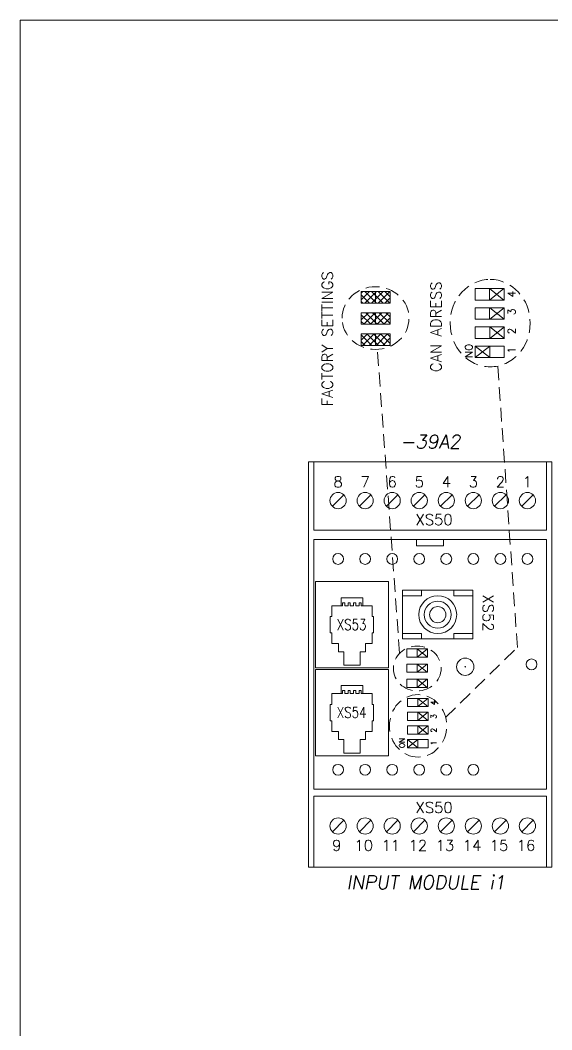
# Model space of a CAD drawing. Extents: x -2993 to 3661, y -4147 to -1441.
# Drawn here: x -229.6 to -131.3, y -3401.2 to -3214.4 of the extents above; entities that cross this region are included whole.
import ezdxf
from ezdxf.enums import TextEntityAlignment as Align

# ---------------------------------------------------------------- set-up
doc = ezdxf.new("R2010")
doc.units = 0
doc.header["$LTSCALE"] = 0.1
doc.header["$MEASUREMENT"] = 0
doc.linetypes.add('DASHED', pattern=[19.05, 12.7, -6.35])
doc.layers.get('0').update_dxf_attribs({"linetype": 'CONTINUOUS'})
doc.layers.add('DIM', color=5, linetype='CONTINUOUS')
doc.styles.get("Standard").update_dxf_attribs({"font": 'simplex.shx'})

msp = doc.modelspace()

# ---------------------------------------------------------------- linework, layer by layer
at = {"linetype": 'Continuous', "lineweight": 13}
for p, q in [((-166.51, -3264.58), (-161.18, -3264.58)), ((-166.51, -3266.72), (-166.51, -3264.58)), ((-163.88, -3266.72), (-163.88, -3264.58)), ((-161.18, -3264.58), (-161.18, -3266.72)), ((-145.44, -3264.01), (-140.11, -3264.01)), ((-145.44, -3266.15), (-145.44, -3264.01)), ((-142.81, -3266.15), (-142.81, -3264.01)), ((-140.11, -3264.01), (-140.11, -3266.15)), ((-161.18, -3266.72), (-166.51, -3266.72)), ((-140.11, -3266.15), (-145.44, -3266.15)), ((-166.51, -3268.49), (-161.18, -3268.49)), ((-166.51, -3270.63), (-166.51, -3268.49)), ((-163.88, -3270.63), (-163.88, -3268.49)), ((-161.18, -3268.49), (-161.18, -3270.63)), ((-145.44, -3267.57), (-140.11, -3267.57)), ((-145.44, -3269.7), (-145.44, -3267.57)), ((-142.81, -3269.7), (-142.81, -3267.57)), ((-140.11, -3267.57), (-140.11, -3269.7)), ((-161.18, -3270.63), (-166.51, -3270.63)), ((-140.11, -3269.7), (-145.44, -3269.7)), ((-166.51, -3272.41), (-161.18, -3272.41)), ((-166.51, -3274.54), (-166.51, -3272.41)), ((-163.88, -3274.54), (-163.88, -3272.41)), ((-161.18, -3272.41), (-161.18, -3274.54)), ((-140.11, -3271.12), (-145.44, -3271.12)), ((-145.44, -3271.12), (-145.44, -3273.26)), ((-142.74, -3273.26), (-142.74, -3271.12)), ((-140.11, -3273.26), (-140.11, -3271.12)), ((-161.18, -3274.54), (-166.51, -3274.54)), ((-145.44, -3273.26), (-140.11, -3273.26)), ((-140.11, -3274.68), (-145.44, -3274.68)), ((-145.44, -3274.68), (-145.44, -3276.81)), ((-142.74, -3276.81), (-142.74, -3274.68)), ((-140.11, -3276.81), (-140.11, -3274.68)), ((-145.44, -3276.81), (-140.11, -3276.81)), ((-169.97, -3322.15), (-169.56, -3322.15)), ((-169.97, -3322.73), (-169.97, -3322.15)), ((-169.56, -3322.15), (-169.56, -3322.73)), ((-169.56, -3322.73), (-168.95, -3322.73)), ((-168.95, -3322.15), (-168.55, -3322.15)), ((-168.95, -3322.73), (-168.95, -3322.15)), ((-168.55, -3322.15), (-168.55, -3322.73)), ((-168.55, -3322.73), (-167.94, -3322.73)), ((-167.94, -3322.73), (-167.94, -3322.15)), ((-167.94, -3322.15), (-167.53, -3322.15)), ((-167.53, -3322.15), (-167.53, -3322.73)), ((-167.53, -3322.73), (-166.92, -3322.73)), ((-166.92, -3322.15), (-166.51, -3322.15)), ((-166.92, -3322.73), (-166.92, -3322.15)), ((-166.51, -3322.15), (-166.51, -3322.73)), ((-158.1, -3332.23), (-158.1, -3330.71)), ((-158.1, -3330.71), (-154.29, -3330.71)), ((-154.29, -3332.23), (-158.1, -3332.23)), ((-156.17, -3330.71), (-156.17, -3332.23)), ((-154.29, -3330.71), (-154.29, -3332.23)), ((-158.1, -3335.03), (-158.1, -3333.5)), ((-158.1, -3333.5), (-154.29, -3333.5)), ((-156.17, -3333.5), (-156.17, -3335.03)), ((-154.29, -3333.5), (-154.29, -3335.03)), ((-154.29, -3335.03), (-158.1, -3335.03)), ((-158.1, -3337.82), (-158.1, -3336.3)), ((-158.1, -3336.3), (-154.29, -3336.3)), ((-154.29, -3337.82), (-158.1, -3337.82)), ((-156.17, -3336.3), (-156.17, -3337.82)), ((-154.29, -3336.3), (-154.29, -3337.82)), ((-169.97, -3338.98), (-169.97, -3338.4)), ((-169.97, -3338.4), (-169.56, -3338.4)), ((-169.56, -3338.4), (-169.56, -3338.98)), ((-169.56, -3338.98), (-168.95, -3338.98)), ((-168.95, -3338.4), (-168.55, -3338.4)), ((-168.95, -3338.98), (-168.95, -3338.4)), ((-168.55, -3338.4), (-168.55, -3338.98)), ((-168.55, -3338.98), (-167.94, -3338.98)), ((-167.94, -3338.98), (-167.94, -3338.4)), ((-167.94, -3338.4), (-167.53, -3338.4)), ((-167.53, -3338.4), (-167.53, -3338.98)), ((-167.53, -3338.98), (-166.92, -3338.98)), ((-166.92, -3338.98), (-166.92, -3338.4)), ((-166.92, -3338.4), (-166.51, -3338.4)), ((-166.51, -3338.4), (-166.51, -3338.98)), ((-157.97, -3339.85), (-157.97, -3341.38)), ((-154.16, -3339.85), (-157.97, -3339.85)), ((-156.07, -3339.85), (-156.07, -3341.38)), ((-154.16, -3341.38), (-154.16, -3339.85)), ((-157.97, -3341.38), (-154.16, -3341.38)), ((-154.16, -3342.39), (-157.97, -3342.39)), ((-157.97, -3342.39), (-157.97, -3343.92)), ((-156.07, -3342.39), (-156.07, -3343.92)), ((-154.16, -3343.92), (-154.16, -3342.39)), ((-157.97, -3343.92), (-154.16, -3343.92)), ((-157.97, -3346.46), (-157.97, -3344.93)), ((-157.97, -3344.93), (-154.16, -3344.93)), ((-156.07, -3344.93), (-156.07, -3346.46)), ((-154.16, -3344.93), (-154.16, -3346.46)), ((-154.16, -3346.46), (-157.97, -3346.46)), ((-157.97, -3347.47), (-154.16, -3347.47)), ((-157.97, -3349), (-157.97, -3347.47)), ((-154.16, -3349), (-157.97, -3349)), ((-156.07, -3347.47), (-156.07, -3349)), ((-154.16, -3347.47), (-154.16, -3349))]:
    msp.add_line(p, q, dxfattribs=at)
at = {"lineweight": 13}
for p, q in [((-166.51, -3264.89), (-166.21, -3264.58)), ((-166.51, -3266.13), (-164.97, -3264.58)), ((-164.97, -3266.72), (-166.51, -3265.17)), ((-165.87, -3266.72), (-163.88, -3264.73)), ((-163.88, -3266.57), (-165.86, -3264.58)), ((-163.88, -3265.33), (-164.63, -3264.58)), ((-163.88, -3264.73), (-163.73, -3264.58)), ((-163.88, -3265.97), (-162.5, -3264.58)), ((-163.39, -3266.72), (-161.26, -3264.58)), ((-161.26, -3266.72), (-163.39, -3264.58)), ((-161.18, -3265.56), (-162.15, -3264.58)), ((-166.21, -3266.72), (-166.51, -3266.41)), ((-164.63, -3266.72), (-163.88, -3265.97)), ((-162.49, -3266.72), (-163.88, -3265.33)), ((-163.73, -3266.72), (-163.88, -3266.57)), ((-162.15, -3266.72), (-161.18, -3265.74)), ((-166.51, -3268.6), (-166.41, -3268.49)), ((-166.51, -3269.84), (-165.17, -3268.49)), ((-164.77, -3270.63), (-166.51, -3268.88)), ((-166.07, -3270.63), (-163.93, -3268.49)), ((-163.88, -3270.28), (-165.67, -3268.49)), ((-163.88, -3269.04), (-164.43, -3268.49)), ((-163.88, -3269.68), (-162.7, -3268.49)), ((-163.59, -3270.63), (-161.46, -3268.49)), ((-161.18, -3270.51), (-163.19, -3268.49)), ((-161.18, -3269.27), (-161.95, -3268.49)), ((-166.01, -3270.63), (-166.51, -3270.12)), ((-164.83, -3270.63), (-163.88, -3269.68)), ((-162.29, -3270.63), (-163.88, -3269.04)), ((-163.53, -3270.63), (-163.88, -3270.28)), ((-162.35, -3270.63), (-161.18, -3269.45)), ((-166.51, -3273.55), (-165.37, -3272.41)), ((-164.57, -3274.54), (-166.51, -3272.6)), ((-166.27, -3274.54), (-164.13, -3272.41)), ((-163.88, -3273.99), (-165.47, -3272.41)), ((-163.88, -3272.76), (-164.23, -3272.41)), ((-163.88, -3273.39), (-162.89, -3272.41)), ((-163.79, -3274.54), (-161.66, -3272.41)), ((-161.18, -3274.22), (-162.99, -3272.41)), ((-161.18, -3272.98), (-161.75, -3272.41)), ((-165.81, -3274.54), (-166.51, -3273.83)), ((-165.03, -3274.54), (-163.88, -3273.39)), ((-162.1, -3274.54), (-163.88, -3272.76)), ((-163.33, -3274.54), (-163.88, -3273.99)), ((-162.55, -3274.54), (-161.18, -3273.17)), ((-161.32, -3274.54), (-161.18, -3274.4)), ((-131.3, -3296.06), (-176.3, -3296.06)), ((-131.3, -3296.06), (-176.3, -3296.06)), ((-176.3, -3296.06), (-176.3, -3371.06)), ((-176.3, -3296.06), (-176.3, -3371.06)), ((-176.3, -3296.06), (-176.3, -3371.06)), ((-176.3, -3296.06), (-176.3, -3371.06)), ((-176.3, -3296.06), (-176.3, -3371.06)), ((-176.3, -3296.06), (-176.3, -3371.06)), ((-176.3, -3296.06), (-176.3, -3371.06)), ((-175.3, -3308.76), (-175.3, -3296.06)), ((-132.3, -3308.76), (-132.3, -3296.06)), ((-131.3, -3296.06), (-131.3, -3371.06)), ((-169.74, -3302.2), (-171.86, -3304.32)), ((-164.74, -3302.2), (-166.86, -3304.32)), ((-159.74, -3302.2), (-161.86, -3304.32)), ((-154.74, -3302.2), (-156.86, -3304.32)), ((-149.74, -3302.2), (-151.86, -3304.32)), ((-144.74, -3302.2), (-146.86, -3304.32)), ((-139.74, -3302.2), (-141.86, -3304.32)), ((-134.74, -3302.2), (-136.86, -3304.32)), ((-176.3, -3308.31), (-176.3, -3358.81)), ((-132.3, -3308.76), (-175.3, -3308.76)), ((-176.3, -3311.66), (-176.3, -3355.46)), ((-132.3, -3310.46), (-175.3, -3310.46)), ((-175.3, -3356.66), (-175.3, -3310.46)), ((-156.3, -3310.46), (-156.3, -3311.66)), ((-151.3, -3311.66), (-156.3, -3311.66)), ((-151.3, -3310.46), (-151.3, -3311.66)), ((-132.3, -3356.66), (-132.3, -3310.46)), ((-174.99, -3318.23), (-161.49, -3318.23)), ((-174.99, -3318.23), (-174.99, -3334.23)), ((-161.49, -3318.23), (-161.49, -3334.23)), ((-170.24, -3321.23), (-166.24, -3321.23)), ((-170.24, -3321.23), (-170.24, -3322.73)), ((-166.24, -3321.23), (-166.24, -3322.73)), ((-145.88, -3319.86), (-158.88, -3319.86)), ((-158.88, -3319.86), (-158.88, -3328.86)), ((-155.38, -3320.86), (-158.88, -3320.86)), ((-155.38, -3320.86), (-155.38, -3319.86)), ((-149.38, -3320.86), (-149.38, -3319.86)), ((-145.88, -3320.86), (-149.38, -3320.86)), ((-145.88, -3319.86), (-145.88, -3328.86)), ((-171.99, -3322.73), (-170.24, -3322.73)), ((-171.99, -3322.73), (-171.99, -3324.73)), ((-169.97, -3322.73), (-170.24, -3322.73)), ((-166.51, -3322.73), (-166.24, -3322.73)), ((-166.24, -3322.73), (-164.49, -3322.73)), ((-164.49, -3322.73), (-164.49, -3324.73)), ((-172.24, -3324.73), (-171.99, -3324.73)), ((-172.24, -3324.73), (-172.24, -3327.73)), ((-164.49, -3324.73), (-164.24, -3324.73)), ((-164.24, -3324.73), (-164.24, -3327.73)), ((-172.24, -3327.73), (-171.99, -3327.73)), ((-171.99, -3327.73), (-171.99, -3329.73)), ((-164.49, -3327.73), (-164.24, -3327.73)), ((-164.49, -3327.73), (-164.49, -3329.73)), ((-155.38, -3327.86), (-158.88, -3327.86)), ((-155.38, -3328.86), (-155.38, -3327.86)), ((-145.88, -3327.86), (-149.38, -3327.86)), ((-149.38, -3328.86), (-149.38, -3327.86)), ((-171.99, -3329.73), (-170.74, -3329.73)), ((-170.74, -3329.73), (-170.74, -3331.23)), ((-165.74, -3329.73), (-165.74, -3331.23)), ((-165.74, -3329.73), (-164.49, -3329.73)), ((-145.88, -3328.86), (-158.88, -3328.86)), ((-170.74, -3331.23), (-169.74, -3331.23)), ((-169.74, -3331.23), (-169.74, -3333.73)), ((-166.74, -3331.23), (-166.74, -3333.73)), ((-166.74, -3331.23), (-165.74, -3331.23)), ((-174.99, -3334.23), (-161.49, -3334.23)), ((-169.74, -3333.73), (-166.74, -3333.73)), ((-174.99, -3334.48), (-174.99, -3350.48)), ((-174.99, -3334.48), (-161.49, -3334.48)), ((-161.49, -3334.48), (-161.49, -3350.48)), ((-170.24, -3337.48), (-166.24, -3337.48)), ((-170.24, -3337.48), (-170.24, -3338.98)), ((-166.24, -3337.48), (-166.24, -3338.98)), ((-171.99, -3338.98), (-171.99, -3340.98)), ((-171.99, -3338.98), (-170.24, -3338.98)), ((-169.97, -3338.98), (-170.24, -3338.98)), ((-166.51, -3338.98), (-166.24, -3338.98)), ((-166.24, -3338.98), (-164.49, -3338.98)), ((-164.49, -3338.98), (-164.49, -3340.98)), ((-172.24, -3340.98), (-172.24, -3343.98)), ((-172.24, -3340.98), (-171.99, -3340.98)), ((-164.49, -3340.98), (-164.24, -3340.98)), ((-164.24, -3340.98), (-164.24, -3343.98)), ((-172.24, -3343.98), (-171.99, -3343.98)), ((-171.99, -3343.98), (-171.99, -3345.98)), ((-164.49, -3343.98), (-164.49, -3345.98)), ((-164.49, -3343.98), (-164.24, -3343.98)), ((-171.99, -3345.98), (-170.74, -3345.98)), ((-170.74, -3345.98), (-170.74, -3347.48)), ((-165.74, -3345.98), (-165.74, -3347.48)), ((-165.74, -3345.98), (-164.49, -3345.98)), ((-170.74, -3347.48), (-169.74, -3347.48)), ((-169.74, -3347.48), (-169.74, -3349.98)), ((-166.74, -3347.48), (-166.74, -3349.98)), ((-166.74, -3347.48), (-165.74, -3347.48)), ((-174.99, -3350.48), (-161.49, -3350.48)), ((-169.74, -3349.98), (-166.74, -3349.98)), ((-132.3, -3356.66), (-175.3, -3356.66)), ((-132.3, -3357.96), (-175.3, -3357.96)), ((-175.3, -3357.96), (-175.3, -3371.06)), ((-132.3, -3357.96), (-132.3, -3371.06)), ((-169.74, -3362.4), (-171.86, -3364.52)), ((-164.74, -3362.4), (-166.86, -3364.52)), ((-159.74, -3362.4), (-161.86, -3364.52)), ((-154.74, -3362.4), (-156.86, -3364.52)), ((-149.74, -3362.4), (-151.86, -3364.52)), ((-144.74, -3362.4), (-146.86, -3364.52)), ((-139.74, -3362.4), (-141.86, -3364.52)), ((-134.74, -3362.4), (-136.86, -3364.52)), ((-131.3, -3371.06), (-176.3, -3371.06)), ((-131.3, -3371.06), (-132.3, -3371.06))]:
    msp.add_line(p, q, dxfattribs=at)
at = {"color": 7, "lineweight": 13}
for p, q in [((-140.14, -3264.01), (-142.81, -3266.15)), ((-142.81, -3264.01), (-140.14, -3266.15)), ((-140.11, -3267.57), (-142.77, -3269.7)), ((-142.77, -3267.57), (-140.11, -3269.7)), ((-140.07, -3271.12), (-142.74, -3273.26)), ((-142.74, -3271.12), (-140.07, -3273.26)), ((-142.77, -3274.68), (-145.44, -3276.81)), ((-145.44, -3276.81), (-145.44, -3274.68)), ((-145.44, -3274.68), (-142.77, -3276.81)), ((-156.17, -3330.71), (-154.29, -3332.23)), ((-154.29, -3330.71), (-156.17, -3332.23)), ((-154.29, -3332.23), (-154.29, -3330.71)), ((-156.19, -3333.5), (-154.31, -3335.03)), ((-154.31, -3333.5), (-156.19, -3335.03)), ((-156.19, -3336.3), (-154.31, -3337.82)), ((-154.31, -3336.3), (-156.19, -3337.82)), ((-156.07, -3339.85), (-154.19, -3341.38)), ((-154.19, -3339.85), (-156.07, -3341.38)), ((-156.07, -3342.39), (-154.19, -3343.92)), ((-154.19, -3342.39), (-156.07, -3343.92)), ((-156.07, -3344.93), (-154.19, -3346.46)), ((-154.19, -3344.93), (-156.07, -3346.46)), ((-157.97, -3347.47), (-156.09, -3349)), ((-156.09, -3347.47), (-157.97, -3349))]:
    msp.add_line(p, q, dxfattribs=at)
at = {"linetype": 'DASHED', "lineweight": 13, "ltscale": 2}
for p, q in [((-159.44, -3331.52), (-163.54, -3275.3)), ((-137.65, -3330.41), (-141.28, -3278.37)), ((-150.94, -3343.37), (-137.65, -3330.41))]:
    msp.add_line(p, q, dxfattribs=at)
at = {"lineweight": 13}
for centre, radius in [((-170.8, -3303.26), 1.5), ((-165.8, -3303.26), 1.5), ((-160.8, -3303.26), 1.5), ((-155.8, -3303.26), 1.5), ((-150.8, -3303.26), 1.5), ((-145.8, -3303.26), 1.5), ((-140.8, -3303.26), 1.5), ((-135.8, -3303.26), 1.5), ((-170.8, -3314.06), 1), ((-165.8, -3314.06), 1), ((-160.8, -3314.06), 1), ((-155.8, -3314.06), 1), ((-150.8, -3314.06), 1), ((-145.8, -3314.06), 1), ((-140.8, -3314.06), 1), ((-135.8, -3314.06), 1), ((-152.38, -3324.36), 2.5), ((-147.3, -3334.01), 1.6), ((-135.04, -3333.56), 1), ((-170.8, -3353.06), 1), ((-165.8, -3353.06), 1), ((-160.8, -3353.06), 1), ((-155.8, -3353.06), 1), ((-150.8, -3353.06), 1), ((-145.8, -3353.06), 1), ((-170.8, -3363.46), 1.5), ((-165.8, -3363.46), 1.5), ((-160.8, -3363.46), 1.5), ((-155.8, -3363.46), 1.5), ((-150.8, -3363.46), 1.5), ((-145.8, -3363.46), 1.5), ((-140.8, -3363.46), 1.5), ((-135.8, -3363.46), 1.5)]:
    msp.add_circle(centre, radius, dxfattribs=at)
at = {"linetype": 'Continuous', "lineweight": 13}
for radius in [3.5, 1.5]:
    msp.add_circle((-152.38, -3324.36), radius, dxfattribs=at)
at = {"lineweight": 13}
for start, end in [(0, 180), (180, 0)]:
    msp.add_arc((-147.3, -3334.01), 0.05, start, end, dxfattribs=at)
at = {"linetype": 'DASHED', "lineweight": 13, "ltscale": 2}
for centre, major_axis, ratio in [((-142.69, -3270.43), (0, 8.09), 0.914373), ((-163.88, -3269.49), (-6.19, 0.01), 0.938062), ((-156.17, -3334.31), (4.42, -0.01), 0.938062), ((-156.02, -3344.94), (0, -5.78), 0.914373)]:
    msp.add_ellipse(centre, major_axis=major_axis, ratio=ratio, dxfattribs=at)
at = {"layer": 'DIM', "lineweight": 13}
msp.add_lwpolyline([(359.87, -3606.19), (-229.57, -3606.19), (-229.57, -3214.38), (359.87, -3214.38)], close=True, dxfattribs=at)

# ---------------------------------------------------------------- texts
at = {"lineweight": 13, "text_generation_flag": 6}
for s, p in [('FACTORY SETTINGS', (-171.78, -3285.84)), ('CAN ADRESS', (-151.69, -3279.5))]:
    msp.add_text(s, height=2, rotation=270, dxfattribs=at).set_placement(p)
at = {"linetype": 'Continuous', "lineweight": 13, "text_generation_flag": 6}
for s, p in [('4', (-138.03, -3265.65)), ('3', (-138.03, -3268.93)), ('2', (-138.03, -3272.49)), ('1', (-138.03, -3276.05))]:
    msp.add_text(s, height=1.4, rotation=270, dxfattribs=at).set_placement(p)
at = {"linetype": 'Continuous', "lineweight": 13}
for s, height, rotation, p in [('ON', 1.4, 270, (-147.34, -3274.24)), ('4', 1, 90, (-152.63, -3341.1)), ('3', 1, 90, (-152.63, -3343.64)), ('2', 1, 90, (-152.63, -3346.18)), ('ON', 1, 90, (-158.49, -3349.04)), ('1', 1, 90, (-152.63, -3348.53))]:
    msp.add_text(s, height=height, rotation=rotation, dxfattribs=at).set_placement(p)
at = {"lineweight": 13, "oblique": 10, "text_generation_flag": 6}
for s, p in [('-39A2', (-153.74, -3293.6)), ('INPUT MODULE i1', (-154.55, -3375.14))]:
    msp.add_text(s, height=2.5, rotation=180, dxfattribs=at).set_placement(p, align=Align.CENTER)
at = {"lineweight": 13, "text_generation_flag": 6}
for s, p in [('8', (-170.8, -3300.79)), ('7', (-165.8, -3300.79)), ('6', (-160.8, -3300.79)), ('5', (-155.8, -3300.79)), ('4', (-150.8, -3300.79)), ('3', (-145.8, -3300.79)), ('2', (-140.8, -3300.79)), ('1', (-135.8, -3300.79)), ('XS50', (-153.05, -3307.79)), ('XS50', (-153.05, -3361.04)), ('9', (-171.05, -3368.06)), ('10', (-166.05, -3368.06)), ('11', (-161.05, -3368.06)), ('12', (-156.05, -3368.06)), ('13', (-151.05, -3368.06)), ('14', (-146.05, -3368.06)), ('15', (-141.05, -3368.06)), ('16', (-136.05, -3368.06))]:
    msp.add_text(s, height=2, rotation=180, dxfattribs=at).set_placement(p, align=Align.CENTER)
at = {"lineweight": 13}
msp.add_text('XS52', height=2, rotation=270, dxfattribs=at).set_placement((-143.05, -3324.05), align=Align.MIDDLE_CENTER)
at = {"lineweight": 13, "text_generation_flag": 6, "width": 0.8}
for s, p in [('XS53', (-168.3, -3326.21)), ('XS54', (-168.3, -3342.46))]:
    msp.add_text(s, height=2, rotation=180, dxfattribs=at).set_placement(p, align=Align.MIDDLE_CENTER)

doc.saveas('drawing.dxf')
